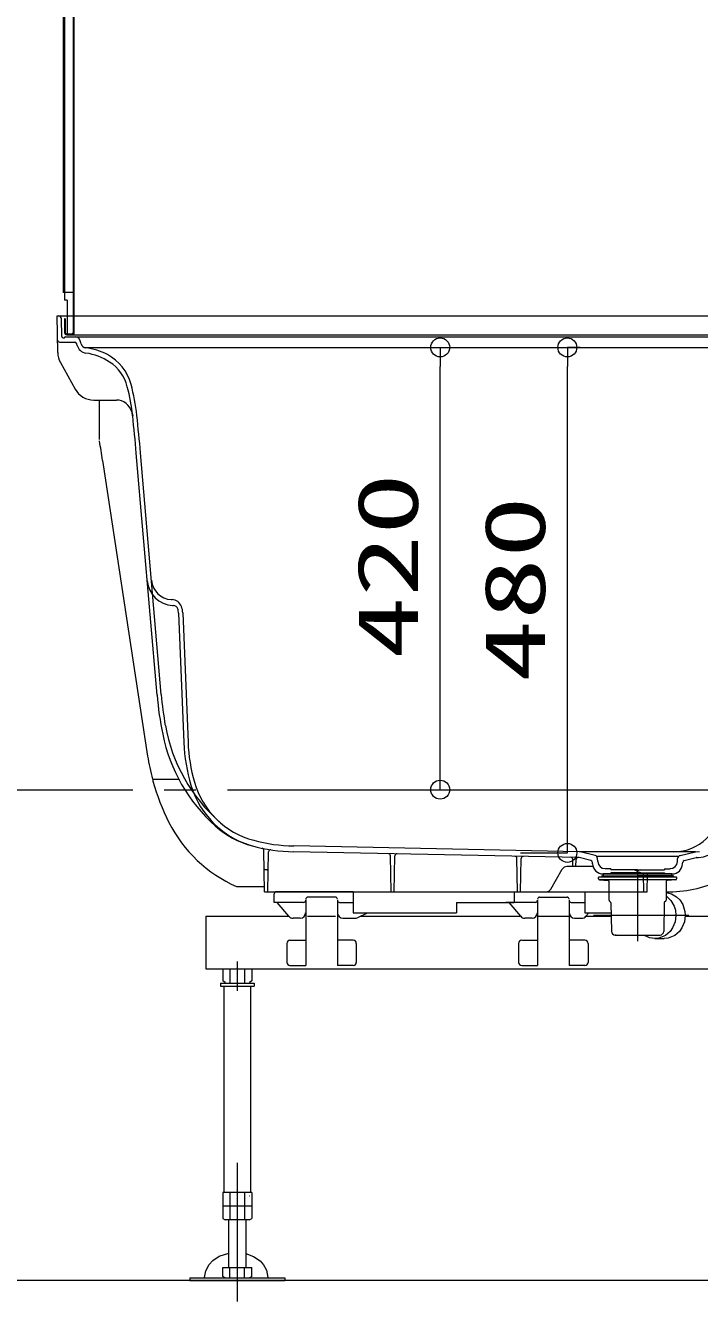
# Model space of a CAD drawing. Units: millimetres on the paper. Extents: x -305 to 305, y -152 to 152.
# Drawn here: x -249.29 to -227.97, y 14.89 to 55.28 of the extents above; entities that cross this region are included whole.
import ezdxf
from ezdxf.enums import TextEntityAlignment as Align

# ---------------------------------------------------------------- set-up
doc = ezdxf.new("R2010")
doc.units = ezdxf.units.MM
doc.linetypes.add('DASHED2', pattern=[3, 2, -1])
doc.linetypes.add('LONG_CHAIN', pattern=[21, 18, -1, 1, -1])
doc.layers.add('0-0_0', color=7, linetype='Continuous', lineweight=9)
doc.layers.add('0-1_VIEW0001', color=7, linetype='Continuous', lineweight=9)
doc.styles.add('ＭＳ ゴシック', font='')
doc.styles.get('ＭＳ ゴシック').set_extended_font_data('MS Gothic')

# ---------------------------------------------------------------- blocks, each defined once
blk = doc.blocks.new('_ORIGIN')
at = {"layer": '0-0_0'}
blk.add_line((0, 0), (-1, 0), dxfattribs=at)
blk.add_circle((0, 0), 0.5, dxfattribs=at)

msp = doc.modelspace()

# ---------------------------------------------------------------- linework, layer by layer
at = {"layer": '0-0_0'}
for p, q in [((-236.954, 45.091), (-236.17, 45.091)), ((-231.745, 45.091), (-232.147, 45.091)), ((-236.17, 31.691), (-236.17, 44.491)), ((-232.147, 29.691), (-232.147, 44.491)), ((-236.429, 31.091), (-236.17, 31.091)), ((-233.626, 29.091), (-232.147, 29.091))]:
    msp.add_line(p, q, dxfattribs=at)
at = {"layer": '0-1_VIEW0001'}
for p, q in [((-248.098, 97.401), (-248.098, 52.23)), ((-248.058, 97.341), (-248.058, 52.23)), ((-247.781, 97.358), (-247.781, 45.558)), ((-247.758, 97.358), (-247.758, 45.491)), ((-248.098, 53.225), (-248.098, 46.825)), ((-248.058, 53.225), (-248.058, 46.591)), ((-248.058, 46.825), (-248.098, 46.825)), ((-247.781, 46.825), (-248.058, 46.825)), ((-247.975, 46.591), (-248.058, 46.591)), ((-247.975, 46.591), (-247.975, 45.515)), ((-248.291, 46.091), (-222.708, 46.091)), ((-248.271, 44.925), (-248.291, 46.091)), ((-248.147, 45.441), (-248.156, 45.993)), ((-248.058, 45.991), (-248.058, 45.558)), ((-248.035, 45.991), (-248.058, 45.991)), ((-248.035, 45.991), (-248.035, 45.558)), ((-248.211, 45.258), (-247.736, 45.258)), ((-248.097, 45.391), (-248.075, 45.391)), ((-248.058, 45.408), (-248.048, 45.408)), ((-248.041, 45.425), (-221.202, 45.425)), ((-247.975, 45.515), (-247.991, 45.515)), ((-247.825, 45.491), (-247.991, 45.491)), ((-247.825, 45.515), (-247.975, 45.515)), ((-247.975, 45.491), (-221.091, 45.491)), ((-247.532, 45.202), (-247.558, 45.301)), ((-247.657, 45.154), (-247.672, 45.209)), ((-247.435, 45.091), (-221.395, 45.091)), ((-248.187, 44.612), (-247.717, 43.767)), ((-247.135, 43.425), (-246.417, 43.425)), ((-245.932, 43.046), (-245.901, 42.925)), ((-245.932, 43.046), (-245.901, 42.925)), ((-245.131, 34.088), (-245.786, 41.747)), ((-244.998, 34.1), (-245.654, 41.758)), ((-245.345, 38.166), (-245.345, 38.165)), ((-244.678, 37.109), (-244.653, 37.108)), ((-244.637, 36.924), (-244.609, 36.922)), ((-244.45, 36.68), (-244.283, 32.581)), ((-244.317, 36.685), (-244.15, 32.587)), ((-241.725, 27.858), (-241.748, 29.172)), ((-241.625, 27.858), (-241.603, 29.123)), ((-231.789, 28.945), (-240.807, 29.126)), ((-231.776, 29.128), (-240.803, 29.309)), ((-228.091, 29.128), (-231.758, 29.128)), ((-231.268, 29.009), (-231.74, 29.124)), ((-228.581, 29.009), (-228.091, 29.128)), ((-228.091, 29.128), (-227.967, 29.131)), ((-237.725, 27.858), (-237.745, 29)), ((-237.625, 27.858), (-237.605, 28.995)), ((-233.725, 27.858), (-233.743, 28.92)), ((-233.625, 27.858), (-233.606, 28.915)), ((-231.975, 28.658), (-231.979, 28.885)), ((-231.875, 28.658), (-231.871, 28.88)), ((-231.403, 28.853), (-231.775, 28.943)), ((-231.349, 28.741), (-231.352, 28.792)), ((-231.196, 28.991), (-228.654, 28.991)), ((-231.186, 28.813), (-231.192, 28.917)), ((-228.663, 28.813), (-228.658, 28.917)), ((-228.5, 28.741), (-228.497, 28.792)), ((-228.447, 28.853), (-228.075, 28.943)), ((-228.06, 28.945), (-227.997, 28.947)), ((-232.672, 27.941), (-232.306, 28.575)), ((-231.335, 28.658), (-232.162, 28.658)), ((-231.161, 28.272), (-231.161, 28.308)), ((-229.925, 28.325), (-231.145, 28.325)), ((-231.058, 28.351), (-231.058, 28.325)), ((-231.041, 28.368), (-229.925, 28.368)), ((-229.925, 28.425), (-231.017, 28.425)), ((-231.008, 28.425), (-229.925, 28.425)), ((-231.008, 28.368), (-231.008, 28.425)), ((-230.775, 28.591), (-230.953, 28.591)), ((-230.775, 28.591), (-230.775, 28.558)), ((-229.925, 28.558), (-230.775, 28.558)), ((-229.925, 28.458), (-230.775, 28.458)), ((-230.775, 28.458), (-230.775, 28.425)), ((-230.025, 28.558), (-229.925, 28.525)), ((-230.025, 28.458), (-229.925, 28.491)), ((-229.925, 28.558), (-229.075, 28.558)), ((-229.825, 28.558), (-229.925, 28.525)), ((-229.825, 28.458), (-229.925, 28.491)), ((-229.925, 28.425), (-228.833, 28.425)), ((-228.841, 28.425), (-229.925, 28.425)), ((-228.809, 28.368), (-229.925, 28.368)), ((-229.725, 27.858), (-229.735, 28.425)), ((-229.625, 27.858), (-229.615, 28.425)), ((-229.075, 28.591), (-228.896, 28.591)), ((-229.075, 28.591), (-229.075, 28.558)), ((-228.841, 28.368), (-228.841, 28.425)), ((-228.792, 28.351), (-228.792, 28.325)), ((-228.689, 28.308), (-228.689, 28.272)), ((-229.925, 28.241), (-231.141, 28.241)), ((-231.131, 28.239), (-230.855, 28.215)), ((-230.825, 27.59), (-230.825, 28.181)), ((-228.709, 28.241), (-229.925, 28.241)), ((-229.025, 28.181), (-229.025, 27.59)), ((-228.719, 28.239), (-228.994, 28.215)), ((-241.725, 27.858), (-229.625, 27.858)), ((-238.925, 27.858), (-241.353, 27.858)), ((-240.955, 27.084), (-241.325, 27.525)), ((-240.492, 27.525), (-241.258, 27.525)), ((-240.425, 27.605), (-240.425, 25.525)), ((-239.49, 27.691), (-240.359, 27.691)), ((-239.425, 27.605), (-239.425, 25.525)), ((-239.357, 27.525), (-238.925, 27.525)), ((-233.925, 27.525), (-234.091, 27.525)), ((-233.622, 27.084), (-233.991, 27.525)), ((-233.159, 27.525), (-233.925, 27.525)), ((-233.825, 27.858), (-231.591, 27.858)), ((-233.091, 27.605), (-233.091, 25.525)), ((-233.026, 27.691), (-232.158, 27.691)), ((-232.091, 27.605), (-232.091, 25.525)), ((-232.024, 27.525), (-231.591, 27.525)), ((-230.813, 27.565), (-230.779, 27.534)), ((-230.768, 27.51), (-230.752, 26.606)), ((-229.082, 27.51), (-229.098, 26.606)), ((-229.036, 27.565), (-229.071, 27.534)), ((-243.591, 27.091), (-240.961, 27.091)), ((-243.591, 27.091), (-243.591, 25.425)), ((-240.371, 27.091), (-239.478, 27.091)), ((-238.797, 27.04), (-238.473, 27.191)), ((-238.687, 27.091), (-233.628, 27.091)), ((-233.091, 27.091), (-232.091, 27.091)), ((-231.561, 27.084), (-231.471, 27.191)), ((-231.555, 27.091), (-230.76, 27.091)), ((-228.415, 27.091), (-223.086, 27.091)), ((-240.725, 27.025), (-240.827, 27.025)), ((-239.254, 27.025), (-239.191, 27.025)), ((-239.191, 27.025), (-239.125, 27.025)), ((-239.125, 27.025), (-238.867, 27.025)), ((-233.391, 27.025), (-233.494, 27.025)), ((-233.325, 27.025), (-233.391, 27.025)), ((-233.262, 27.025), (-233.325, 27.025)), ((-231.92, 27.025), (-231.858, 27.025)), ((-231.858, 27.025), (-231.791, 27.025)), ((-231.791, 27.025), (-231.689, 27.025)), ((-240.925, 26.325), (-240.425, 26.325)), ((-238.925, 26.325), (-239.425, 26.325)), ((-233.591, 26.325), (-233.091, 26.325)), ((-231.591, 26.325), (-232.091, 26.325)), ((-230.606, 26.491), (-230.635, 26.491)), ((-230.635, 26.491), (-229.214, 26.491)), ((-230.606, 26.491), (-229.925, 26.491)), ((-229.375, 26.38), (-229.08, 26.38)), ((-241.025, 26.225), (-241.025, 25.625)), ((-238.825, 26.225), (-238.825, 25.625)), ((-233.691, 26.225), (-233.691, 25.625)), ((-231.491, 26.225), (-231.491, 25.625)), ((-240.925, 25.525), (-240.425, 25.525)), ((-238.925, 25.525), (-239.425, 25.525)), ((-233.591, 25.525), (-233.091, 25.525)), ((-231.591, 25.525), (-232.091, 25.525)), ((-243.591, 25.425), (-222.358, 25.425)), ((-243.053, 25.425), (-243.053, 25.037)), ((-242.822, 25.425), (-242.822, 24.971)), ((-242.36, 25.425), (-242.36, 24.971)), ((-242.13, 25.425), (-242.13, 25.037)), ((-243.125, 24.971), (-242.058, 24.971)), ((-242.975, 24.991), (-243.053, 25.037)), ((-243.015, 24.871), (-243.015, 18.338)), ((-242.975, 24.991), (-242.975, 24.971)), ((-242.13, 25.037), (-242.208, 24.991)), ((-242.208, 24.991), (-242.208, 24.971)), ((-242.168, 24.871), (-242.168, 18.338)), ((-242.058, 24.971), (-242.058, 24.871)), ((-242.13, 18.338), (-243.053, 18.338)), ((-243.053, 18.338), (-243.053, 17.517)), ((-242.822, 18.338), (-242.822, 17.471)), ((-242.36, 18.338), (-242.36, 17.471)), ((-242.208, 18.238), (-242.198, 18.238)), ((-242.13, 18.338), (-242.13, 17.517)), ((-242.13, 17.905), (-243.053, 17.905)), ((-243.053, 17.517), (-242.975, 17.471)), ((-242.208, 17.471), (-242.975, 17.471)), ((-242.858, 15.968), (-242.858, 17.471)), ((-242.325, 17.471), (-242.325, 15.968)), ((-242.208, 17.471), (-242.13, 17.517)), ((-243.053, 15.968), (-242.13, 15.968)), ((-243.053, 15.68), (-243.053, 15.968)), ((-242.822, 15.635), (-242.822, 15.968)), ((-242.36, 15.635), (-242.36, 15.968)), ((-242.13, 15.68), (-242.13, 15.968)), ((-172.591, 15.558), (-255.758, 15.558)), ((-244.091, 15.635), (-244.091, 15.558)), ((-244.091, 15.635), (-241.091, 15.635)), ((-244.091, 15.558), (-241.091, 15.558)), ((-242.975, 15.635), (-243.053, 15.68)), ((-242.13, 15.68), (-242.208, 15.635)), ((-241.091, 15.635), (-241.091, 15.558))]:
    msp.add_line(p, q, dxfattribs=at)
at = {"layer": '0-1_VIEW0001', "color": 2}
for p, q in [((-246.958, 43.391), (-246.958, 42.171)), ((-246.853, 41.514), (-245.427, 32.154)), ((-245.275, 31.425), (-244.443, 31.425)), ((-245.258, 31.425), (-245.258, 31.361)), ((-242.615, 28.025), (-241.728, 28.025)), ((-238.925, 27.858), (-238.925, 27.191)), ((-235.658, 27.525), (-233.825, 27.525)), ((-235.658, 27.525), (-235.658, 27.191)), ((-233.825, 27.858), (-233.825, 27.525)), ((-231.591, 27.858), (-231.591, 27.191)), ((-238.925, 27.191), (-235.658, 27.191)), ((-231.591, 27.191), (-230.758, 27.191))]:
    msp.add_line(p, q, dxfattribs=at)
at = {"layer": '0-1_VIEW0001', "linetype": 'LONG_CHAIN'}
for p, q in [((-284.9, 31.091), (-161.341, 31.091)), ((-229.925, 28.46), (-229.925, 26.295)), ((-228.302, 27.108), (-231.323, 27.108)), ((-242.591, 25.653), (-242.591, 24.724)), ((-242.591, 19.279), (-242.591, 14.891))]:
    msp.add_line(p, q, dxfattribs=at)
at = {"layer": '0-1_VIEW0001', "linetype": 'DASHED2'}
msp.add_line((-241.645, 28.558), (-241.704, 28.558), dxfattribs=at)
at = {"layer": '0-1_VIEW0001'}
for points in [[(-229.925, 28.458), (-229.075, 28.458), (-229.075, 28.425)], [(-228.705, 28.325), (-228.792, 28.325), (-229.925, 28.325)], [(-241.258, 27.525), (-241.425, 27.525), (-241.42, 27.793)], [(-229.025, 27.727), (-228.875, 27.587), (-228.77, 27.408), (-228.729, 27.278), (-228.711, 27.108), (-228.736, 26.911), (-228.816, 26.715), (-228.899, 26.6), (-229.041, 26.479), (-229.254, 26.392), (-229.375, 26.38), (-229.553, 26.406), (-229.729, 26.491)], [(-229.025, 27.834), (-228.853, 27.793), (-228.689, 27.697), (-228.593, 27.605), (-228.495, 27.455), (-228.425, 27.233), (-228.415, 27.108), (-228.44, 26.911), (-228.52, 26.715), (-228.604, 26.6), (-228.745, 26.479), (-228.959, 26.392), (-229.08, 26.38)], [(-240.596, 27.025), (-240.658, 27.025), (-240.725, 27.025)], [(-243.125, 24.971), (-243.125, 24.871), (-242.058, 24.871)], [(-243.623, 15.635), (-243.623, 15.648), (-243.589, 15.856), (-243.478, 16.063), (-243.362, 16.187), (-243.164, 16.321), (-242.858, 16.425)], [(-242.325, 16.411), (-242.081, 16.32), (-241.872, 16.175), (-241.763, 16.056), (-241.667, 15.882), (-241.623, 15.648), (-241.623, 15.635)]]:
    msp.add_lwpolyline(points, dxfattribs=at)
for centre, radius, start, end in [((-248.256, 45.991), 0.1, 1, 90), ((-248.211, 45.325), 0.0667, 181, 270), ((-248.097, 45.441), 0.05, 181, 270), ((-248.075, 45.408), 0.0167, 270, 0), ((-247.991, 45.558), 0.0667, 180, 270), ((-248.041, 45.408), 0.0167, 90, 180), ((-247.991, 45.558), 0.0433, 180, 270), ((-247.825, 45.558), 0.0433, 270, 0), ((-247.825, 45.558), 0.0667, 270, 360), ((-247.825, 45.558), 0.0667, 270, 0), ((-247.736, 45.191), 0.0667, 15, 90), ((-247.719, 45.258), 0.167, 15, 90), ((-247.605, 44.936), 0.667, 181, 209.0747), ((-247.335, 45.24), 0.333, 195, 262.0407), ((-247.371, 45.245), 0.167, 195, 262.9947), ((-247.635, 43.094), 2, 62.1919, 82.9947), ((-247.635, 43.094), 1.833, 56.7709, 82.0407), ((-247.402, 43.537), 1.5, 14.8478, 62.1919), ((-247.361, 43.513), 1.333, 14.477, 56.7709), ((-247.135, 44.091), 0.667, 209.0747, 270), ((-252.396, 42.213), 6.533, 6.2542, 14.477), ((-252.396, 42.213), 6.667, 6.2542, 14.8478), ((-246.417, 42.925), 0.5, 14.0786, 90), ((-295.471, 37.492), 49.867, 4.8947, 6.2542), ((-295.471, 37.492), 50, 4.8947, 6.2542), ((-244.593, 37.773), 0.85, 184.8947, 267), ((-244.643, 37.775), 0.667, 184.8947, 267), ((-244.671, 36.775), 0.333, 20.5216, 87), ((-244.617, 36.772), 0.15, 17.3063, 87), ((-244.983, 36.658), 0.533, 2.3268, 17.3063), ((-244.983, 36.658), 0.667, 2.3268, 20.5216), ((-234.37, 35.01), 10.8, 184.8947, 191.5691), ((-234.37, 35.01), 10.667, 184.8947, 190.217), ((-239.726, 33.913), 5.333, 191.5691, 228.1155), ((-239.619, 34.064), 5.333, 190.217, 228.563), ((-238.821, 32.803), 5.467, 182.3268, 196.7241), ((-238.821, 32.803), 5.333, 182.3268, 196.0801), ((-241.327, 32.05), 2.85, 196.7241, 256.3245), ((-241.384, 32.065), 2.667, 196.0801, 255.0751), ((-228.78, 30.628), 1.5, 270, 357.6732), ((-241.384, 32.065), 2.85, 228.1155, 255.0751), ((-240.697, 34.641), 5.333, 255.0751, 268.8542), ((-228.014, 29.78), 0.833, 271.1458, 357.6732), ((-240.697, 34.641), 5.517, 255.0751, 268.8542), ((-241.814, 29.171), 0.0667, 1, 78.4527), ((-241.536, 29.121), 0.0667, 81.3541, 179), ((-231.78, 28.962), 0.167, 76.3408, 88.8542), ((-237.811, 28.999), 0.0667, 1, 88.8542), ((-237.538, 28.994), 0.0667, 88.8542, 179), ((-233.81, 28.919), 0.0667, 1, 88.8542), ((-233.54, 28.914), 0.0667, 88.8542, 179), ((-232.045, 28.884), 0.0667, 1, 88.8542), ((-231.804, 28.879), 0.0667, 88.8542, 179), ((-231.791, 28.879), 0.0667, 76.3408, 88.8542), ((-231.419, 28.788), 0.0667, 3, 76.3408), ((-231.017, 28.758), 0.333, 183, 270), ((-231.292, 28.912), 0.1, 3, 76.3408), ((-230.953, 28.825), 0.233, 183, 270), ((-228.896, 28.825), 0.233, 270, 357), ((-228.833, 28.758), 0.333, 270, 357), ((-228.558, 28.912), 0.1, 103.6592, 177), ((-228.431, 28.788), 0.0667, 103.6592, 177), ((-228.059, 28.879), 0.0667, 91.1458, 103.6592), ((-232.162, 28.491), 0.167, 90, 150), ((-231.145, 28.308), 0.0167, 90, 180), ((-231.128, 28.272), 0.0333, 180, 265), ((-231.041, 28.351), 0.0167, 90, 180), ((-228.809, 28.351), 0.0167, 0, 90), ((-228.722, 28.272), 0.0333, 275, 0), ((-228.705, 28.308), 0.0167, 0, 90), ((-232.816, 28.025), 0.167, 270, 330), ((-230.858, 28.181), 0.0333, 0, 85), ((-228.991, 28.181), 0.0333, 95, 180), ((-241.353, 27.791), 0.0667, 90, 179), ((-240.492, 27.591), 0.0667, 270, 359.5), ((-240.359, 27.625), 0.0667, 90, 179.5), ((-239.491, 27.625), 0.0667, 0.5, 90), ((-239.357, 27.591), 0.0667, 180.5, 270), ((-233.159, 27.591), 0.0667, 270, 359.5), ((-233.025, 27.625), 0.0667, 90, 179.5), ((-232.158, 27.625), 0.0667, 0.5, 90), ((-232.024, 27.591), 0.0667, 180.5, 270), ((-230.791, 27.59), 0.0333, 180, 228.7246), ((-230.801, 27.509), 0.0333, 1, 48.7246), ((-229.049, 27.509), 0.0333, 131.2754, 179), ((-229.058, 27.59), 0.0333, 311.2754, 0), ((-240.827, 27.191), 0.167, 220, 270), ((-240.596, 27.191), 0.167, 270, 359.5), ((-239.254, 27.191), 0.167, 180.5, 270), ((-233.494, 27.191), 0.167, 220, 270), ((-233.262, 27.191), 0.167, 270, 359.5), ((-231.92, 27.191), 0.167, 180.5, 270), ((-231.689, 27.191), 0.167, 270, 320), ((-238.867, 27.191), 0.167, 270, 295), ((-240.925, 26.225), 0.1, 90, 180), ((-238.925, 26.225), 0.1, 0, 90), ((-233.591, 26.225), 0.1, 90, 180), ((-231.591, 26.225), 0.1, 0, 90), ((-230.635, 26.608), 0.117, 181, 270), ((-229.214, 26.608), 0.117, 270, 359), ((-240.925, 25.625), 0.1, 180, 270), ((-238.925, 25.625), 0.1, 270, 0), ((-233.591, 25.625), 0.1, 180, 270), ((-231.591, 25.625), 0.1, 270, 0)]:
    msp.add_arc(centre, radius, start, end, dxfattribs=at)
at = {"layer": '0-1_VIEW0001', "color": 2}
for centre, radius, start, end in [((-294.684, 34.225), 48.383, 8.6653, 9.4027), ((-238.556, 33.202), 6.95, 188.6653, 194.8123), ((-238.556, 33.202), 6.95, 195.3564, 206.9399), ((-240.83, 32.046), 4.4, 206.9399, 246.061), ((-228.988, 32.025), 4.167, 269.489, 293.6959)]:
    msp.add_arc(centre, radius, start, end, dxfattribs=at)
at = {"layer": '0-1_VIEW0001', "linetype": 'DASHED2'}
for centre, start, end in [((-241.704, 28.591), 181, 270), ((-241.645, 28.591), 270, 359)]:
    msp.add_arc(centre, 0.0333, start, end, dxfattribs=at)

# ---------------------------------------------------------------- block references
at = {"layer": '0-0_0', "xscale": 0.6, "yscale": 0.6}
for p, rotation in [((-236.17, 45.091), 90), ((-232.147, 45.091), 90), ((-236.17, 31.091), 270), ((-232.147, 29.091), 270)]:
    msp.add_blockref('_ORIGIN', p, dxfattribs=dict(at, rotation=rotation))

# ---------------------------------------------------------------- texts
at = {"layer": '0-0_0', "style": 'ＭＳ ゴシック', "width": 1.5}
for s, p in [('420', (-236.3, 35.235)), ('480', (-232.277, 34.502))]:
    msp.add_text(s, height=1.921, rotation=90, dxfattribs=at).set_placement(p, align=Align.BOTTOM_LEFT)

doc.saveas('drawing.dxf')
